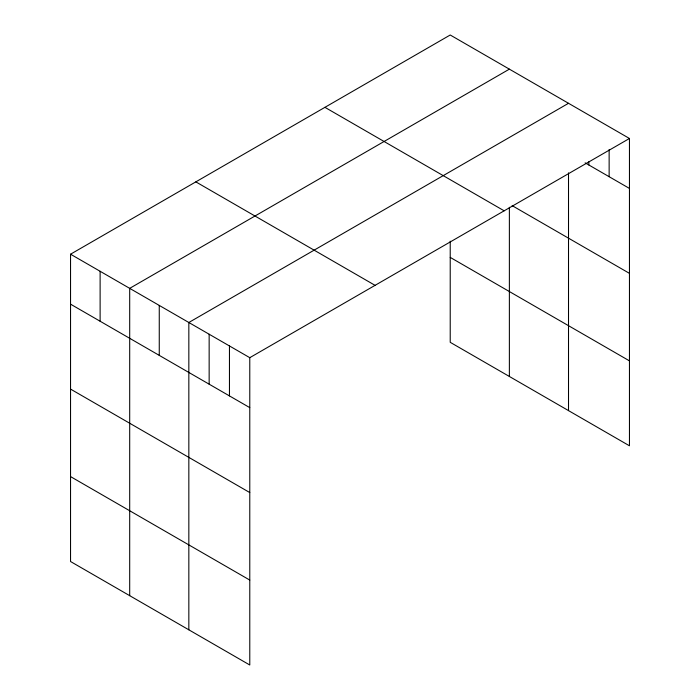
<?xml version="1.0" encoding="UTF-8"?>
<svg xmlns="http://www.w3.org/2000/svg" width="700" height="700" viewBox="0 0 700 700"><rect width="100%" height="100%" fill="white"/><g stroke="black" fill="none" stroke-linecap="round" stroke-linejoin="round"><path stroke-width="1.05" d="M629.457 138.477L249.777 357.683L249.777 665L70.543 561.523L70.543 254.205L450.222 35L629.457 138.477L629.457 445.795L450.222 342.317L450.222 241.185M509.373 69.151L129.692 288.356L129.692 595.674M568.514 103.294L188.834 322.499L188.834 629.816M585.139 162.846L629.457 188.431M512.146 205.634L629.457 273.359M324.931 107.336L504.157 210.814M450.222 257.39L629.457 360.868M195.843 181.869L375.069 285.346M70.543 254.205L249.777 357.683M70.543 304.159L249.777 407.636M70.543 389.095L249.777 492.564M70.543 476.595L249.777 580.072M609.14 149.555L609.14 176.706M588.831 161.718L588.831 164.972M568.514 172.847L568.514 410.611M509.373 207.27L509.373 376.46M229.46 345.957L229.46 395.911M209.151 334.233L209.151 384.186M159.259 305.428L159.259 355.381M100.118 271.285L100.118 321.239"/></g></svg>
